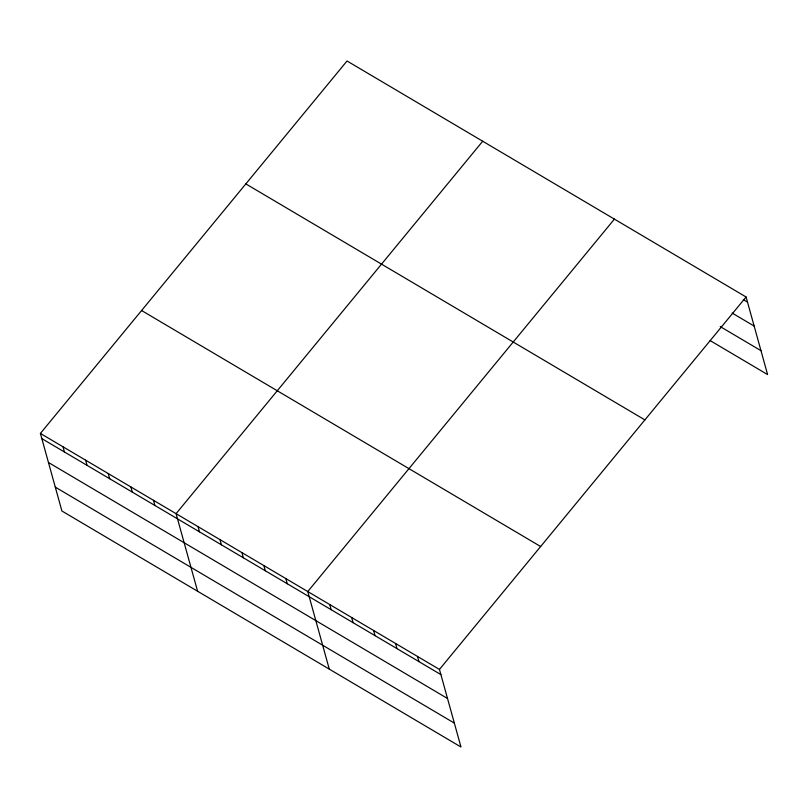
<?xml version="1.0" encoding="UTF-8"?>
<svg xmlns="http://www.w3.org/2000/svg" width="808" height="808" viewBox="0 0 808 808"><rect width="100%" height="100%" fill="white"/><g stroke="black" fill="none" stroke-linecap="round" stroke-linejoin="round"><path stroke-width="1.21" d="M40.4 433.431L439.451 669.428L460.974 747.006L61.913 511.01L40.4 433.431L347.026 60.994L746.087 296.99L767.6 374.569L710.121 340.572M482.709 141.238L176.083 513.666L197.596 591.244M614.403 219.119L307.767 591.547L329.28 669.125M439.451 669.428L746.087 296.99M743.34 299.697L747.521 302.172M732.2 313.08L754.147 326.058M720.211 326.573L760.974 350.672M245.844 183.901L644.895 419.897M141.592 310.524L540.643 546.521M41.834 438.613L440.895 674.599M48.46 462.499L447.521 698.496M55.287 487.113L454.349 723.11M417.504 656.45L418.948 661.621M395.556 643.471L396.991 648.642M373.609 630.492L375.043 635.664M351.662 617.504L353.096 622.685M329.714 604.525L331.149 609.707M285.82 578.568L287.254 583.75M263.873 565.59L265.307 570.761M241.925 552.611L243.359 557.783M219.978 539.633L221.412 544.804M198.031 526.654L199.465 531.826M153.469 500.293L154.904 505.475M130.856 486.921L132.29 492.102M108.242 473.549L109.676 478.73M85.628 460.176L87.062 465.358M63.014 446.804L64.448 451.985"/></g></svg>
